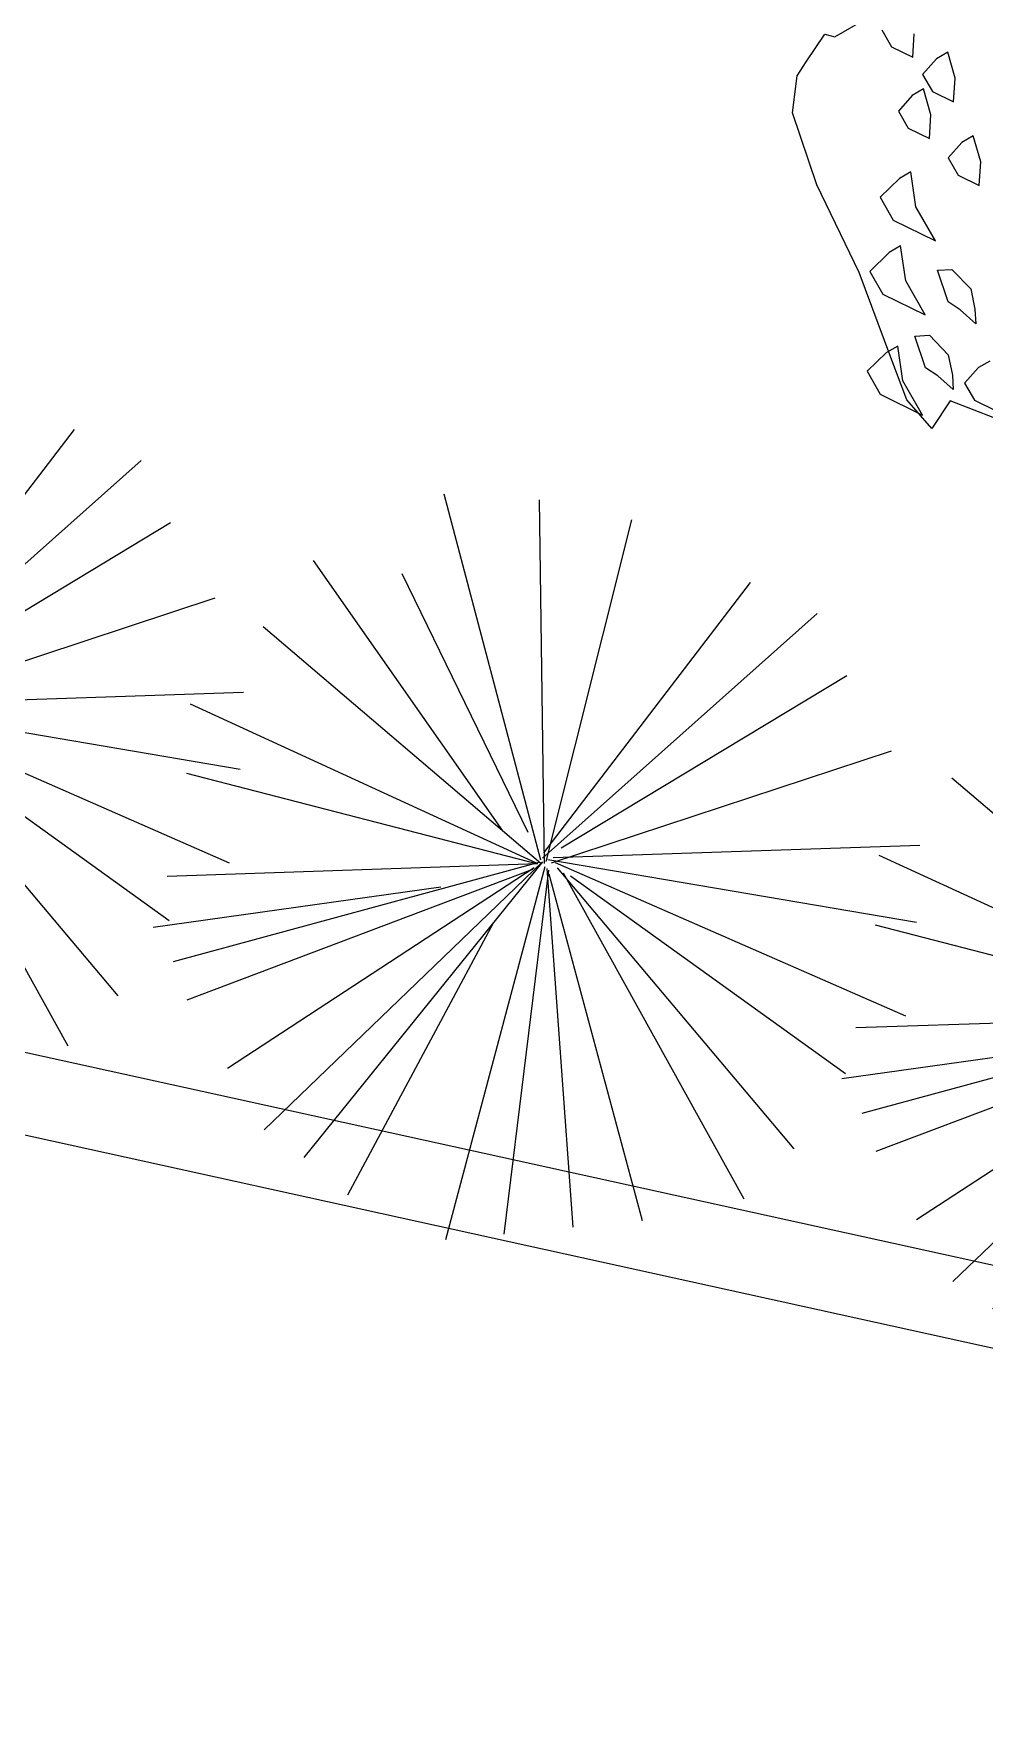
# Model space of a CAD drawing. Header units: metres. Extents: x 12093 to 20303, y 514 to 1412.
# Drawn here: x 19727.449 to 19729.215, y 691.47 to 694.616 of the extents above; entities that cross this region are included whole.
import ezdxf

# ---------------------------------------------------------------- set-up
doc = ezdxf.new("R2010")
doc.units = ezdxf.units.M
doc.layers.get('0').update_dxf_attribs({"lineweight": 13})
for name, color, linetype, lineweight in [('AMBI-GRASS', 104, 'Continuous', 20), ('grass', 64, 'Continuous', 13), ('MANZANAS-ORIGINALES', 147, 'Continuous', 9)]:
    doc.layers.add(name, color=color, linetype=linetype, lineweight=lineweight)

# ---------------------------------------------------------------- blocks, each defined once
blk = doc.blocks.new('ghgfghgh')
at = {"layer": 'grass'}
for p, q in [((20000.2614, 663.7788), (20000.2993, 663.8007)), ((20000.228, 663.7494), (20000.2495, 663.782)), ((20000.2495, 663.782), (20000.2614, 663.7788)), ((20000.3164, 663.7869), (20000.3279, 663.767)), ((20000.3527, 663.7547), (20000.3545, 663.7823)), ((20000.3279, 663.767), (20000.3527, 663.7547)), ((20000.3804, 663.7529), (20000.3643, 663.7347)), ((20000.3937, 663.7606), (20000.3804, 663.7529)), ((20000.4024, 663.7302), (20000.3937, 663.7606)), ((20000.212, 663.6898), (20000.2172, 663.7331)), ((20000.2172, 663.7331), (20000.228, 663.7494)), ((20000.3643, 663.7347), (20000.3758, 663.7148)), ((20000.3653, 663.7176), (20000.352, 663.7099)), ((20000.374, 663.6872), (20000.3653, 663.7176)), ((20000.3758, 663.7148), (20000.4006, 663.7025)), ((20000.4006, 663.7025), (20000.4024, 663.7302)), ((20000.352, 663.7099), (20000.3359, 663.6918)), ((20000.3359, 663.6918), (20000.3474, 663.6718)), ((20000.2405, 663.6054), (20000.212, 663.6898)), ((20000.3722, 663.6596), (20000.374, 663.6872)), ((20000.3474, 663.6718), (20000.3722, 663.6596)), ((20000.4103, 663.655), (20000.3942, 663.6368)), ((20000.4236, 663.6626), (20000.4103, 663.655)), ((20000.4323, 663.6322), (20000.4236, 663.6626)), ((20000.3942, 663.6368), (20000.4057, 663.6168)), ((20000.4305, 663.6046), (20000.4323, 663.6322)), ((20000.3372, 663.6127), (20000.3144, 663.5907)), ((20000.3505, 663.6204), (20000.3372, 663.6127)), ((20000.3564, 663.5795), (20000.3505, 663.6204)), ((20000.4057, 663.6168), (20000.4305, 663.6046)), ((20000.2898, 663.5027), (20000.2405, 663.6054)), ((20000.3144, 663.5907), (20000.3298, 663.5641)), ((20000.3794, 663.5396), (20000.3564, 663.5795)), ((20000.3298, 663.5641), (20000.3794, 663.5396)), ((20000.3385, 663.5337), (20000.3252, 663.526)), ((20000.3444, 663.4928), (20000.3385, 663.5337)), ((20000.3252, 663.526), (20000.3024, 663.504)), ((20000.327, 663.4031), (20000.2898, 663.5027)), ((20000.3024, 663.504), (20000.3178, 663.4774)), ((20000.3815, 663.5053), (20000.3986, 663.5063)), ((20000.394, 663.4682), (20000.3815, 663.5053)), ((20000.3986, 663.5063), (20000.4206, 663.4836)), ((20000.3178, 663.4774), (20000.3674, 663.4529)), ((20000.3674, 663.4529), (20000.3444, 663.4928)), ((20000.4206, 663.4836), (20000.4255, 663.4598)), ((20000.4083, 663.4588), (20000.394, 663.4682)), ((20000.4265, 663.4427), (20000.4083, 663.4588)), ((20000.4255, 663.4598), (20000.4265, 663.4427)), ((20000.3352, 663.4165), (20000.3219, 663.4089)), ((20000.3411, 663.3756), (20000.3352, 663.4165)), ((20000.3551, 663.4281), (20000.3723, 663.4291)), ((20000.3677, 663.391), (20000.3551, 663.4281)), ((20000.3723, 663.4291), (20000.3943, 663.4063)), ((20000.3219, 663.4089), (20000.2991, 663.3869)), ((20000.3457, 663.3534), (20000.327, 663.4031)), ((20000.3943, 663.4063), (20000.3992, 663.3825)), ((20000.4429, 663.3989), (20000.4296, 663.3913)), ((20000.2991, 663.3869), (20000.3145, 663.3603)), ((20000.3641, 663.3357), (20000.3411, 663.3756)), ((20000.382, 663.3815), (20000.3677, 663.391)), ((20000.4002, 663.3654), (20000.382, 663.3815)), ((20000.3992, 663.3825), (20000.4002, 663.3654)), ((20000.4296, 663.3913), (20000.4135, 663.3731)), ((20000.3145, 663.3603), (20000.3641, 663.3357)), ((20000.4135, 663.3731), (20000.425, 663.3531)), ((20000.3751, 663.3199), (20000.3457, 663.3534)), ((20000.3966, 663.3525), (20000.3751, 663.3199)), ((20000.4487, 663.3322), (20000.3966, 663.3525)), ((20000.425, 663.3531), (20000.4498, 663.3409))]:
    blk.add_line(p, q, dxfattribs=at)
blk = doc.blocks.new('Arbust11')
for p, q in [((0.0378, 0.4871), (-0.0937, 0.9403)), ((0.0408, 0.4825), (0.0377, 0.9348)), ((0.0408, 0.5449), (0.1405, 0.941)), ((-0.1618, 0.888), (0.0377, 0.4856)), ((0.0439, 0.4856), (0.3088, 0.8724)), ((0.0595, 0.5199), (0.1997, 0.8474)), ((0.0377, 0.4856), (-0.274, 0.8225)), ((-0.0621, 0.5573), (-0.3332, 0.7944)), ((0.0439, 0.4794), (0.3805, 0.7788)), ((-0.3488, 0.7476), (0.0408, 0.4856)), ((0.0283, 0.4856), (-0.3738, 0.7039)), ((0.047, 0.4794), (0.4366, 0.6759)), ((0.0314, 0.4856), (-0.4049, 0.6104)), ((-0.433, 0.5262), (0.0439, 0.4825)), ((0.0533, 0.4887), (0.474, 0.5137)), ((0.0439, 0.4825), (-0.4267, 0.4669)), ((0.047, 0.4856), (0.499, 0.4263)), ((-0.0527, 0.4794), (-0.4267, 0.3952)), ((0.0408, 0.4762), (-0.3893, 0.2673)), ((0.0408, 0.47), (-0.3364, 0.2174)), ((0.0408, 0.4731), (-0.274, 0.1581)), ((0.0377, 0.4669), (-0.2117, 0.0988)), ((0.0501, 0.4638), (-0.0215, 0.0146)), ((0.0501, 0.4794), (0.2901, 0.0832)), ((0.0501, 0.4731), (0.4304, 0.2454)), ((0.0533, 0.47), (0.1935, 0.0177)), ((0.0564, 0.4762), (0.3649, 0.1425)), ((0.072, 0.4762), (0.4647, 0.3484)), ((0.0501, 0.4544), (-0.1088, 0.0209)), ((0.0533, 0.4451), (0.0907, 0.0271))]:
    blk.add_line(p, q)

msp = doc.modelspace()

# ---------------------------------------------------------------- linework, layer by layer
at = {"layer": 'MANZANAS-ORIGINALES'}
for p, q in [((19799.6216, 676.8408), (19711.3676, 696.2582)), ((19799.5893, 676.6943), (19711.3354, 696.1117))]:
    msp.add_line(p, q, dxfattribs=at)

# ---------------------------------------------------------------- block references
at = {"layer": 'AMBI-GRASS', "ltscale": 0.05, "xscale": 1.499999999998325, "yscale": 1.499999999998325, "zscale": 1.499999999998325, "rotation": 49.16166176348414}
for p in [(19727.6426, 692.8393), (19728.899, 692.555), (19730.1788, 692.2734)]:
    msp.add_blockref('Arbust11', p, dxfattribs=at)
at = {"layer": 'Defpoints', "lineweight": 20, "xscale": 1.586003757394792, "yscale": 1.586003757394792, "zscale": 1.586003757394792}
msp.add_blockref('ghgfghgh', (-11991.5523, -358.1449), dxfattribs=at)

doc.saveas('drawing.dxf')
